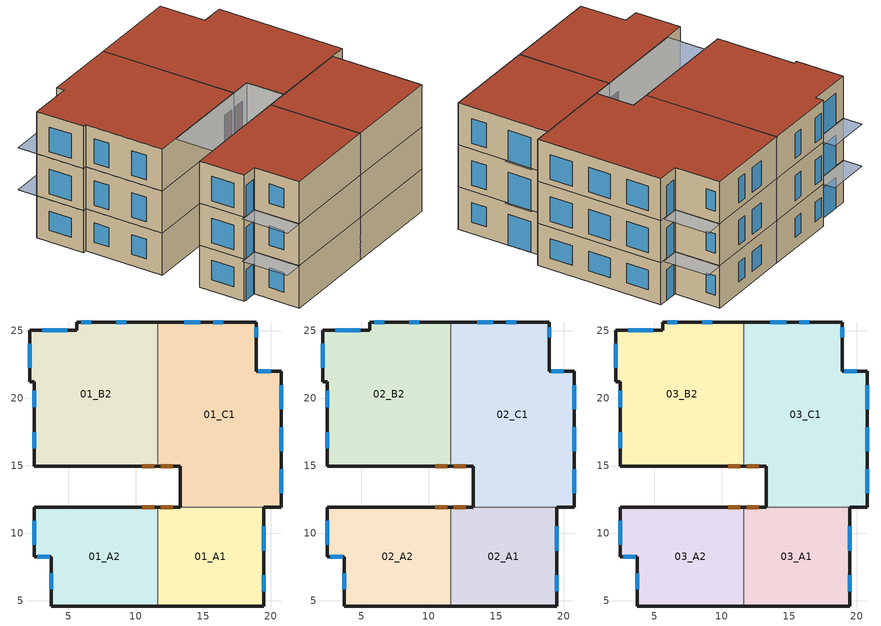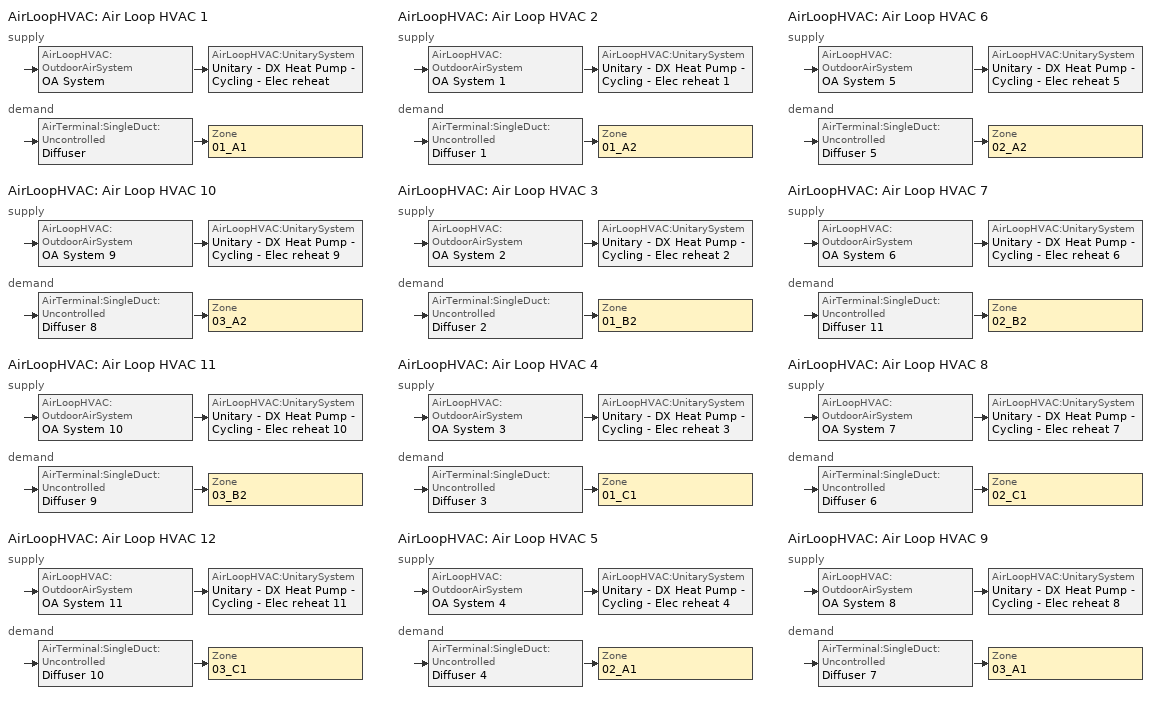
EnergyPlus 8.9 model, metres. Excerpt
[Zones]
01_A1
 floor ground (ExtSlabCarpet 4in ClimateZone 1-8): 19.48,11.91 19.48,4.6 11.61,4.6 11.61,11.91 z0
 wall outside (WW300B): 11.61,4.6 19.48,4.6 19.48,11.91 / 13.28,11.91 11.61,11.91 z0:3.35
 wall to 01_A2 (Interior Wall): 11.61,11.91 11.61,4.6 z0:3.35
 wall to 01_C1 (Interior Wall): 19.48,11.91 13.28,11.91 z0:3.35
 window (KaterraTypicalWindowResidential): 19.48,8.69 19.48,10.52 z0:2.44; 19.48,5.69 19.48,6.88 z0.89:2.44
 door (Exterior Door): 12.75,11.91 11.83,11.91 z0:2.13
01_A2
 floor ground (ExtSlabCarpet 4in ClimateZone 1-8): 11.61,11.91 11.61,4.6 3.73,4.6 3.73,8.26 2.46,8.26 2.46,11.91 z0
 wall outside (WW300B): 11.61,11.91 2.46,11.91 2.46,8.26 3.73,8.26 3.73,4.6 11.61,4.6 z0:3.35
 window (KaterraTypicalWindowResidential): 2.46,10.92 2.46,9.15 / 3.73,7.02 3.73,5.83 z0.89:2.44; 2.69,8.26 3.6,8.26 z0:2.44
 door (Exterior Door): 11.38,11.91 10.46,11.91 z0:2.13
01_B2
 floor ground (ExtSlabCarpet 4in ClimateZone 1-8): 11.61,25.63 11.61,14.96 2.46,14.96 2.46,21.21 2.16,21.21 2.16,25.02 5.64,25.02 5.64,25.63 z0
 wall outside (WW300B): 11.61,25.63 5.64,25.63 5.64,25.02 2.16,25.02 2.16,21.21 2.46,21.21 2.46,14.96 11.61,14.96 z0:3.35
 wall to 01_C1 (Interior Wall): 11.61,14.96 11.61,25.63 z0:3.35
 window (KaterraTypicalWindowResidential): 2.16,24 2.16,22.23 / 9.27,25.63 8.53,25.63 / 6.68,25.63 5.94,25.63 / 2.46,20.52 2.46,19.33 / 2.46,17.48 2.46,16.28 z0.89:2.44; 4.9,25.02 3.07,25.02 z0:2.44
 door (Exterior Door): 10.46,14.96 11.38,14.96 z0:2.13
01_C1
 floor ground (ExtSlabCarpet 4in ClimateZone 1-8): 18.92,25.63 18.92,21.97 20.75,21.97 20.75,11.91 13.28,11.91 13.28,14.96 11.61,14.96 11.61,25.63 z0
 wall outside (WW300B): 19.48,11.91 20.75,11.91 20.75,21.97 18.92,21.97 18.92,25.63 11.61,25.63 / 11.61,14.96 13.28,14.96 13.28,11.91 z0:3.35
 window (KaterraTypicalWindowResidential): 18.92,24.51 18.92,25.25 / 20.75,12.93 20.75,14.71 / 20.75,16.05 20.75,17.83 / 20.75,19.18 20.75,20.96 / 16.48,25.63 15.75,25.63 / 14.78,25.63 13.59,25.63 z0.89:2.44; 19.99,21.97 19.07,21.97 z0:2.44
 door (Exterior Door): 11.83,14.96 12.75,14.96 z0:2.13
02_A1
 floor to 01_A1 (Interior Floor): 19.48,11.91 19.48,4.6 11.61,4.6 11.61,11.91 z3.35
 wall outside (WW300B): 11.61,4.6 19.48,4.6 19.48,11.91 / 13.28,11.91 11.61,11.91 z3.35:6.71
 wall to 02_A2 (Interior Wall): 11.61,11.91 11.61,4.6 z3.35:6.71
 wall to 02_C1 (Interior Wall): 19.48,11.91 13.28,11.91 z3.35:6.71
 window (KaterraTypicalWindowResidential): 19.48,8.69 19.48,10.52 z3.35:5.79; 19.48,5.69 19.48,6.88 z3.84:5.79
 door (Exterior Door): 12.75,11.91 11.83,11.91 z3.35:5.49
02_A2
 floor to 01_A2 (Interior Floor): 11.61,11.91 11.61,4.6 3.73,4.6 3.73,8.26 2.46,8.26 2.46,11.91 z3.35
 wall outside (WW300B): 11.61,11.91 2.46,11.91 2.46,8.26 3.73,8.26 3.73,4.6 11.61,4.6 z3.35:6.71
 window (KaterraTypicalWindowResidential): 2.46,10.92 2.46,9.15 z3.84:5.79; 3.73,7.02 3.73,5.83 z4.24:5.79; 2.69,8.26 3.6,8.26 z3.35:5.79
 door (Exterior Door): 11.38,11.91 10.46,11.91 z3.35:5.49
02_B2
 floor to 01_B2 (Interior Floor): 11.61,25.63 11.61,14.96 2.46,14.96 2.46,21.21 2.16,21.21 2.16,25.02 5.64,25.02 5.64,25.63 z3.35
 wall outside (WW300B): 11.61,25.63 5.64,25.63 5.64,25.02 2.16,25.02 2.16,21.21 2.46,21.21 2.46,14.96 11.61,14.96 z3.35:6.71
 wall to 02_C1 (Interior Wall): 11.61,14.96 11.61,25.63 z3.35:6.71
 window (KaterraTypicalWindowResidential): 2.16,24 2.16,22.23 / 9.27,25.63 8.53,25.63 / 6.68,25.63 5.94,25.63 / 2.46,20.52 2.46,19.33 / 2.46,17.48 2.46,16.28 z3.84:5.79; 4.9,25.02 3.07,25.02 z3.35:5.79
 door (Exterior Door): 10.46,14.96 11.38,14.96 z3.35:5.49
02_C1
 floor to 01_C1 (Interior Floor): 18.92,25.63 18.92,21.97 20.75,21.97 20.75,11.91 13.28,11.91 13.28,14.96 11.61,14.96 11.61,25.63 z3.35
 wall outside (WW300B): 19.48,11.91 20.75,11.91 20.75,21.97 18.92,21.97 18.92,25.63 11.61,25.63 / 11.61,14.96 13.28,14.96 13.28,11.91 z3.35:6.71
 window (KaterraTypicalWindowResidential): 18.92,24.51 18.92,25.25 z4.24:5.79; 19.99,21.97 19.07,21.97 z3.35:5.79; 20.75,12.93 20.75,14.71 / 20.75,16.05 20.75,17.83 / 20.75,19.18 20.75,20.96 / 16.48,25.63 15.75,25.63 / 14.78,25.63 13.59,25.63 z3.84:5.79
 door (Exterior Door): 11.83,14.96 12.75,14.96 z3.35:5.49
03_A1
 floor to 02_A1 (Interior Floor): 19.48,11.91 19.48,4.6 11.61,4.6 11.61,11.91 z6.71
 wall outside (WW300B): 11.61,4.6 19.48,4.6 19.48,11.91 / 13.28,11.91 11.61,11.91 z6.71:10.06
 wall to 03_A2 (Interior Wall): 11.61,11.91 11.61,4.6 z6.71:10.06
 wall to 03_C1 (Interior Wall): 19.48,11.91 13.28,11.91 z6.71:10.06
 window (KaterraTypicalWindowResidential): 19.48,8.69 19.48,10.52 z6.71:9.14; 19.48,5.69 19.48,6.88 z7.19:9.14
 door (Exterior Door): 12.75,11.91 11.83,11.91 z6.71:8.84
 roof outside (R703 1): 19.48,4.6 19.48,11.91 11.61,11.91 11.61,4.6 z10.06
03_A2
 floor to 02_A2 (Interior Floor): 11.61,11.91 11.61,4.6 3.73,4.6 3.73,8.26 2.46,8.26 2.46,11.91 z6.71
 wall outside (WW300B): 11.61,11.91 2.46,11.91 2.46,8.26 3.73,8.26 3.73,4.6 11.61,4.6 z6.71:10.06
 window (KaterraTypicalWindowResidential): 2.46,10.92 2.46,9.15 z7.19:9.14; 3.73,7.02 3.73,5.83 z7.59:9.14; 2.69,8.26 3.6,8.26 z6.71:9.14
 door (Exterior Door): 11.38,11.91 10.46,11.91 z6.71:8.84
 roof outside (R703 1): 11.61,4.6 11.61,11.91 2.46,11.91 2.46,8.26 3.73,8.26 3.73,4.6 z10.06
03_B2
 floor to 02_B2 (Interior Floor): 11.61,25.63 11.61,14.96 2.46,14.96 2.46,21.21 2.16,21.21 2.16,25.02 5.64,25.02 5.64,25.63 z6.71
 wall outside (WW300B): 11.61,25.63 5.64,25.63 5.64,25.02 2.16,25.02 2.16,21.21 2.46,21.21 2.46,14.96 11.61,14.96 z6.71:10.06
 wall to 03_C1 (Interior Wall): 11.61,14.96 11.61,25.63 z6.71:10.06
 window (KaterraTypicalWindowResidential): 2.16,24 2.16,22.23 / 6.68,25.63 5.94,25.63 / 9.27,25.63 8.53,25.63 / 2.46,17.48 2.46,16.28 / 2.46,20.52 2.46,19.33 z7.19:9.14; 4.9,25.02 3.07,25.02 z6.71:9.14
 door (Exterior Door): 10.46,14.96 11.38,14.96 z6.71:8.84
 roof outside (R703 1): 11.61,14.96 11.61,25.63 5.64,25.63 5.64,25.02 2.16,25.02 2.16,21.21 2.46,21.21 2.46,14.96 z10.06
03_C1
 floor to 02_C1 (Interior Floor): 18.92,25.63 18.92,21.97 20.75,21.97 20.75,11.91 13.28,11.91 13.28,14.96 11.61,14.96 11.61,25.63 z6.71
 wall outside (WW300B): 19.48,11.91 20.75,11.91 20.75,21.97 18.92,21.97 18.92,25.63 11.61,25.63 / 11.61,14.96 13.28,14.96 13.28,11.91 z6.71:10.06
 window (KaterraTypicalWindowResidential): 18.92,24.51 18.92,25.25 z7.59:9.14; 19.99,21.97 19.07,21.97 z6.71:9.14; 20.75,12.93 20.75,14.71 / 20.75,16.05 20.75,17.83 / 20.75,19.18 20.75,20.96 / 16.48,25.63 15.75,25.63 / 14.78,25.63 13.59,25.63 z7.19:9.14
 door (Exterior Door): 11.83,14.96 12.75,14.96 z6.71:8.84
 roof outside (R703 1): 20.75,11.91 20.75,21.97 18.92,21.97 18.92,25.63 11.61,25.63 11.61,14.96 13.28,14.96 13.28,11.91 z10.06
shading: 19.63,8.54 19.63,10.67 19.48,10.67 19.48,8.54 z3.35; 3.73,4.6 3.73,8.26 2.21,8.26 2.21,4.6 z3.35; 5.64,25.02 5.64,26.54 2.16,26.54 2.16,25.02 z3.35; 20.44,21.97 20.44,25.63 18.92,25.63 18.92,21.97 z3.35; 19.63,8.54 19.63,10.67 19.48,10.67 19.48,8.54 z6.71; 3.73,4.6 3.73,8.26 2.21,8.26 2.21,4.6 z6.71; 5.64,25.02 5.64,26.54 2.16,26.54 2.16,25.02 z6.71; 20.44,21.97 20.44,25.63 18.92,25.63 18.92,21.97 z6.71; 13.28,11.91 13.28,14.96 4.14,14.96 4.14,11.91 z10.06
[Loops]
AirLoopHVAC 'Air Loop HVAC 1'
 supply: AirLoopHVAC:OutdoorAirSystem 'OA System' > AirLoopHVAC:UnitarySystem 'Unitary - DX Heat Pump - Cycling - Elec reheat'
 demand: AirTerminal:SingleDuct:Uncontrolled 'Diffuser' > Zone '01_A1'
AirLoopHVAC 'Air Loop HVAC 10'
 supply: AirLoopHVAC:OutdoorAirSystem 'OA System 9' > AirLoopHVAC:UnitarySystem 'Unitary - DX Heat Pump - Cycling - Elec reheat 9'
 demand: AirTerminal:SingleDuct:Uncontrolled 'Diffuser 8' > Zone '03_A2'
AirLoopHVAC 'Air Loop HVAC 11'
 supply: AirLoopHVAC:OutdoorAirSystem 'OA System 10' > AirLoopHVAC:UnitarySystem 'Unitary - DX Heat Pump - Cycling - Elec reheat 10'
 demand: AirTerminal:SingleDuct:Uncontrolled 'Diffuser 9' > Zone '03_B2'
AirLoopHVAC 'Air Loop HVAC 12'
 supply: AirLoopHVAC:OutdoorAirSystem 'OA System 11' > AirLoopHVAC:UnitarySystem 'Unitary - DX Heat Pump - Cycling - Elec reheat 11'
 demand: AirTerminal:SingleDuct:Uncontrolled 'Diffuser 10' > Zone '03_C1'
AirLoopHVAC 'Air Loop HVAC 2'
 supply: AirLoopHVAC:OutdoorAirSystem 'OA System 1' > AirLoopHVAC:UnitarySystem 'Unitary - DX Heat Pump - Cycling - Elec reheat 1'
 demand: AirTerminal:SingleDuct:Uncontrolled 'Diffuser 1' > Zone '01_A2'
AirLoopHVAC 'Air Loop HVAC 3'
 supply: AirLoopHVAC:OutdoorAirSystem 'OA System 2' > AirLoopHVAC:UnitarySystem 'Unitary - DX Heat Pump - Cycling - Elec reheat 2'
 demand: AirTerminal:SingleDuct:Uncontrolled 'Diffuser 2' > Zone '01_B2'
AirLoopHVAC 'Air Loop HVAC 4'
 supply: AirLoopHVAC:OutdoorAirSystem 'OA System 3' > AirLoopHVAC:UnitarySystem 'Unitary - DX Heat Pump - Cycling - Elec reheat 3'
 demand: AirTerminal:SingleDuct:Uncontrolled 'Diffuser 3' > Zone '01_C1'
AirLoopHVAC 'Air Loop HVAC 5'
 supply: AirLoopHVAC:OutdoorAirSystem 'OA System 4' > AirLoopHVAC:UnitarySystem 'Unitary - DX Heat Pump - Cycling - Elec reheat 4'
 demand: AirTerminal:SingleDuct:Uncontrolled 'Diffuser 4' > Zone '02_A1'
AirLoopHVAC 'Air Loop HVAC 6'
 supply: AirLoopHVAC:OutdoorAirSystem 'OA System 5' > AirLoopHVAC:UnitarySystem 'Unitary - DX Heat Pump - Cycling - Elec reheat 5'
 demand: AirTerminal:SingleDuct:Uncontrolled 'Diffuser 5' > Zone '02_A2'
AirLoopHVAC 'Air Loop HVAC 7'
 supply: AirLoopHVAC:OutdoorAirSystem 'OA System 6' > AirLoopHVAC:UnitarySystem 'Unitary - DX Heat Pump - Cycling - Elec reheat 6'
 demand: AirTerminal:SingleDuct:Uncontrolled 'Diffuser 11' > Zone '02_B2'
AirLoopHVAC 'Air Loop HVAC 8'
 supply: AirLoopHVAC:OutdoorAirSystem 'OA System 7' > AirLoopHVAC:UnitarySystem 'Unitary - DX Heat Pump - Cycling - Elec reheat 7'
 demand: AirTerminal:SingleDuct:Uncontrolled 'Diffuser 6' > Zone '02_C1'
AirLoopHVAC 'Air Loop HVAC 9'
 supply: AirLoopHVAC:OutdoorAirSystem 'OA System 8' > AirLoopHVAC:UnitarySystem 'Unitary - DX Heat Pump - Cycling - Elec reheat 8'
 demand: AirTerminal:SingleDuct:Uncontrolled 'Diffuser 7' > Zone '03_A1'
[Building]
Building 1
[Site:Location]
Adak NAS: Latitude {deg}=51.88; Longitude {deg}=-176.65; Time Zone {hr}=-10; Elevation {m}=5
[SizingPeriod:DesignDay] Day of Month=21; Dry-Bulb Temperature Range Modifier Type=DefaultMultipliers; Barometric Pressure {Pa}=101265; Rain Indicator=No; Snow Indicator=No; Daylight Saving Time Indicator=No
Name | Month | Day Type | Maximum Dry-Bulb Temperature {C} | Daily Dry-Bulb Temperature Range {deltaC} | Humidity Condition Type | Wetbulb or DewPoint at Maximum Dry-Bulb {C} | Wind Speed {m/s} | Wind Direction {deg} | Solar Model Indicator | ASHRAE Clear Sky Optical Depth for Beam Irradiance (taub) | ASHRAE Clear Sky Optical Depth for Diffuse Irradiance (taud) | Enthalpy at Maximum Dry-Bulb {J/kg} | Sky Clearness
Adak NAS Ann Clg .4% Condns DB=>MWB | 8 | SummerDesignDay | 15.4 | 4.9 | Wetbulb | 12.8 | 4.9 | 180 | ASHRAETau | 0.394 | 2.21
Adak NAS Ann Clg .4% Condns DP=>MDB | 8 | SummerDesignDay | 14.7 | 4.9 | Dewpoint | 12.1 | 4.9 | 180 | ASHRAETau | 0.394 | 2.21
Adak NAS Ann Clg .4% Condns Enth=>MDB | 8 | SummerDesignDay | 15 | 4.9 | Enthalpy |  | 4.9 | 180 | ASHRAETau | 0.394 | 2.21 | 37100
Adak NAS Ann Clg .4% Condns WB=>MDB | 8 | SummerDesignDay | 15 | 4.9 | Wetbulb | 13.2 | 4.9 | 180 | ASHRAETau | 0.394 | 2.21
Adak NAS Ann Htg 99.6% Condns DB | 1 | WinterDesignDay | -6.4 | 0 | Wetbulb | -6.4 | 2.1 | 200 | ASHRAEClearSky |  |  |  | 0
Adak NAS Ann Htg Wind 99.6% Condns WS=>MCDB | 1 | WinterDesignDay | 0.9 | 0 | Wetbulb | 0.9 | 19.2 | 200 | ASHRAEClearSky |  |  |  | 0
Adak NAS Ann Hum_n 99.6% Condns DP=>MCDB | 1 | WinterDesignDay | -4.6 | 0 | Dewpoint | -12.6 | 2.1 | 200 | ASHRAEClearSky |  |  |  | 0
[Material] Thermal Absorptance=0.9
Name | Roughness | Thickness {m} | Conductivity {W/m-K} | Density {kg/m3} | Specific Heat {J/kg-K} | Solar Absorptance | Visible Absorptance
F08 Metal surface | Smooth | 0.0008 | 45.28 | 7824 | 500 | 0.7 | 0.7
F16 Acoustic tile | MediumSmooth | 0.0191 | 0.06 | 368 | 590 | 0.3 | 0.3
G01a 19mm gypsum board | MediumSmooth | 0.019 | 0.16 | 800 | 1090 | 0.4 | 0.4
I01 25mm insulation board | MediumRough | 0.0254 | 0.03 | 43 | 1210 | 0.6 | 0.6
M11 100mm lightweight concrete | MediumRough | 0.1016 | 0.53 | 1280 | 840 | 0.5 | 0.5
MAT-CC05 4 HW CONCRETE | Rough | 0.1016 | 1.311 | 2240 | 836.8 | 0.85 | 0.85
[Material:AirGap]
Name | Thermal Resistance {m2-K/W}
2'' Air Gap | 0.316998
F04 Wall air space resistance | 0.15
F05 Ceiling air space resistance | 0.18
[Material:NoMass] Roughness=Smooth; Thermal Absorptance=0.9
Name | Thermal Resistance {m2-K/W} | Solar Absorptance | Visible Absorptance
Inside Air Film; K-R703 1-1/2''Sheathing Panel | 0.119755 | 0.7 | 0.7
K-R703 1-1/4''Gyp Coverboard | 0.0387442 | 0.7 | 0.7
K-R703 1-2 Layers GypsumBoard | 0.218377 | 0.7 | 0.7
K-R703 1-CP02 CARPET PAD | 0.1 | 0.8 | 0.8
K-R703 1-R49 Batt Insulation | 8.6294 | 0.7 | 0.7
K-R703 1-TPO Roof Membrane | 0.0581164 | 0.7 | 0.7
K-WW300B-Exterior Cladding | 0.47902 | 0.7 | 0.7
K-WW300B-GypsumBoard | 0.0986217 | 0.7 | 0.7
K-WW300B-Wood Sheathing; Vapor Barrier | 0.109188 | 0.7 | 0.7
K-WW300B-Wood StudR15.2 | 2.67687 | 0.7 | 0.7
Outside Air Film | 0.0299387 | 0.7 | 0.7
[WindowMaterial:Blind]
Window Material Blind 1: Slat Orientation=Horizontal; Slat Width {m}=0.025; Slat Separation {m}=0.01875; Slat Thickness {m}=0.001; Slat Angle {deg}=45; Slat Conductivity {W/m-K}=221; Slat Beam Solar Transmittance=0; Front Side Slat Beam Solar Reflectance=0.5; Back Side Slat Beam Solar Reflectance=0.5; Slat Diffuse Solar Transmittance=0; Front Side Slat Diffuse Solar Reflectance=0.5; Back Side Slat Diffuse Solar Reflectance=0.5; Slat Beam Visible Transmittance=0; Front Side Slat Beam Visible Reflectance=0.5; Back Side Slat Beam Visible Reflectance=0.5; Slat Diffuse Visible Transmittance=0; Front Side Slat Diffuse Visible Reflectance=0.5; Back Side Slat Diffuse Visible Reflectance=0.5; Slat Infrared Hemispherical Transmittance=0; Front Side Slat Infrared Hemispherical Emissivity=0.9; Back Side Slat Infrared Hemispherical Emissivity=0.9; Blind to Glass Distance {m}=0.05; Blind Top Opening Multiplier=0.5; Blind Bottom Opening Multiplier=0.5; Blind Left Side Opening Multiplier=0.5; Blind Right Side Opening Multiplier=0.5; Minimum Slat Angle {deg}=0; Maximum Slat Angle {deg}=180
[WindowMaterial:SimpleGlazingSystem]
U 0.24 SHGC 0.45: U-Factor {W/m2-K}=1.36278; Solar Heat Gain Coefficient=0.45; Visible Transmittance=0.5
[WindowProperty:ShadingControl]
Shading Control 1: Shading Type=InteriorBlind; Shading Control Type=OnIfHighSolarOnWindow; Setpoint {BasedOnField A4}=27; Shading Control Is Scheduled=No; Glare Control Is Active=No; Shading Device Material=Window Material Blind 1
[Construction]
Exterior Door: F08 Metal surface, I01 25mm insulation board
ExtSlabCarpet 4in ClimateZone 1-8: MAT-CC05 4 HW CONCRETE, K-R703 1-CP02 CARPET PAD
Interior Floor: F16 Acoustic tile, F05 Ceiling air space resistance, M11 100mm lightweight concrete
Interior Wall: G01a 19mm gypsum board, F04 Wall air space resistance, G01a 19mm gypsum board
KaterraTypicalWindowResidential: U 0.24 SHGC 0.45
R703 1: Outside Air Film, K-R703 1-TPO Roof Membrane, K-R703 1-1/4''Gyp Coverboard, K-R703 1-1/2''Sheathing Panel, 2'' Air Gap, K-R703 1-R49 Batt Insulation, K-R703 1-2 Layers GypsumBoard, Vapor Barrier, Inside Air Film
WW300B: Outside Air Film, K-WW300B-Exterior Cladding, K-WW300B-Wood Sheathing, Vapor Barrier, K-WW300B-Wood StudR15.2, K-WW300B-GypsumBoard, Inside Air Film
[Zone]
Name | Zone Inside Convection Algorithm | Multiplier
01_A1; 01_B2; 01_C1; 02_A1; 02_B2; 02_C1; 03_A2; 03_B2; 03_C1 | CeilingDiffuser
01_A2; 02_A2
03_A1 | CeilingDiffuser | 1
[ZoneControl:Thermostat] Control Object Type 1=ThermostatSetpoint:DualSetpoint
Name | Zone or ZoneList | Control Type Schedule | Control Name 1
01_A1 Thermostat | 01_A1 | 01_A1 Thermostat Schedule | Thermostat Setpoint Dual Setpoint 1
01_A2 Thermostat | 01_A2 | 01_A2 Thermostat Schedule | Thermostat Setpoint Dual Setpoint 7
01_B2 Thermostat | 01_B2 | 01_B2 Thermostat Schedule | Thermostat Setpoint Dual Setpoint 10
01_C1 Thermostat | 01_C1 | 01_C1 Thermostat Schedule | Thermostat Setpoint Dual Setpoint 2
02_A1 Thermostat | 02_A1 | 02_A1 Thermostat Schedule | Thermostat Setpoint Dual Setpoint 8
02_A2 Thermostat | 02_A2 | 02_A2 Thermostat Schedule | Thermostat Setpoint Dual Setpoint 11
02_B2 Thermostat | 02_B2 | 02_B2 Thermostat Schedule | Thermostat Setpoint Dual Setpoint 5
02_C1 Thermostat | 02_C1 | 02_C1 Thermostat Schedule | Thermostat Setpoint Dual Setpoint 12
03_A1 Thermostat | 03_A1 | 03_A1 Thermostat Schedule | Thermostat Setpoint Dual Setpoint 6
03_A2 Thermostat | 03_A2 | 03_A2 Thermostat Schedule | Thermostat Setpoint Dual Setpoint 4
03_B2 Thermostat | 03_B2 | 03_B2 Thermostat Schedule | Thermostat Setpoint Dual Setpoint 3
03_C1 Thermostat | 03_C1 | 03_C1 Thermostat Schedule | Thermostat Setpoint Dual Setpoint 9
[ThermostatSetpoint:DualSetpoint] Heating Setpoint Temperature Schedule=MidriseApartment Apartment HtgSetp; Cooling Setpoint Temperature Schedule=MidriseApartment Apartment ClgSetp
Thermostat Setpoint Dual Setpoint 1; Thermostat Setpoint Dual Setpoint 7; Thermostat Setpoint Dual Setpoint 10; Thermostat Setpoint Dual Setpoint 2; Thermostat Setpoint Dual Setpoint 8; Thermostat Setpoint Dual Setpoint 11; Thermostat Setpoint Dual Setpoint 5; Thermostat Setpoint Dual Setpoint 12; Thermostat Setpoint Dual Setpoint 6; Thermostat Setpoint Dual Setpoint 4; Thermostat Setpoint Dual Setpoint 3; Thermostat Setpoint Dual Setpoint 9
[AirTerminal:SingleDuct:Uncontrolled] Availability Schedule=Always On Discrete hvac_library; Maximum Air Flow Rate {m3/s}=AutoSize
Diffuser; Diffuser 1; Diffuser 2; Diffuser 3; Diffuser 4; Diffuser 5; Diffuser 11; Diffuser 6; Diffuser 7; Diffuser 8; Diffuser 9; Diffuser 10
[Zone equipment]
01_A1: Diffuser
01_A2: Diffuser 1
01_B2: Diffuser 2
01_C1: Diffuser 3
02_A1: Diffuser 4
02_A2: Diffuser 5
02_B2: Diffuser 11
02_C1: Diffuser 6
03_A1: Diffuser 7
03_A2: Diffuser 8
03_B2: Diffuser 9
03_C1: Diffuser 10
[Sizing:Zone] Zone Cooling Design Supply Air Temperature Input Method=SupplyAirTemperature; Zone Cooling Design Supply Air Temperature {C}=10; Zone Cooling Design Supply Air Temperature Difference {deltaC}=11.11; Zone Heating Design Supply Air Temperature Input Method=SupplyAirTemperature; Zone Heating Design Supply Air Temperature {C}=35; Zone Cooling Design Supply Air Humidity Ratio {kgWater/kgDryAir}=0.0085; Zone Heating Design Supply Air Humidity Ratio {kgWater/kgDryAir}=0.008; Design Specification Outdoor Air Object=HVAC_OA; Cooling Design Air Flow Method=DesignDay; Cooling Design Air Flow Rate {m3/s}=0; Cooling Minimum Air Flow per Zone Floor Area {m3/s-m2}=0; Cooling Minimum Air Flow {m3/s}=0.0235974; Cooling Minimum Air Flow Fraction=0; Heating Design Air Flow Method=DesignDay; Heating Design Air Flow Rate {m3/s}=0.3247; Heating Maximum Air Flow per Zone Floor Area {m3/s-m2}=0; Heating Maximum Air Flow {m3/s}=0.3247; Heating Maximum Air Flow Fraction=1
Name | Zone Heating Design Supply Air Temperature Difference {deltaC} | Design Specification Zone Air Distribution Object | Account for Dedicated Outdoor Air System | Dedicated Outdoor Air System Control Strategy | Dedicated Outdoor Air Low Setpoint Temperature for Design {C} | Dedicated Outdoor Air High Setpoint Temperature for Design {C}
01_A1 | 12.2222 | 01_A1 Design Spec Zone Air Dist | Yes | NeutralSupplyAir | Autosize | Autosize
01_A2 | 11.11 | 01_A2 Design Spec Zone Air Dist | No
01_B2 | 11.11 | 01_B2 Design Spec Zone Air Dist | No
01_C1 | 11.11 | 01_C1 Design Spec Zone Air Dist | No
02_A1 | 11.11 | 02_A1 Design Spec Zone Air Dist | No
02_A2 | 11.11 | 02_A2 Design Spec Zone Air Dist | No
02_B2 | 11.11 | 02_B2 Design Spec Zone Air Dist | No
02_C1 | 11.11 | 02_C1 Design Spec Zone Air Dist | No
03_A1 | 11.11 | 03_A1 Design Spec Zone Air Dist | No
03_A2 | 11.11 | 03_A2 Design Spec Zone Air Dist | No
03_B2 | 11.11 | 03_B2 Design Spec Zone Air Dist | No
03_C1 | 11.11 | 03_C1 Design Spec Zone Air Dist | No
[DesignSpecification:ZoneAirDistribution] Zone Air Distribution Effectiveness in Cooling Mode=1; Zone Air Distribution Effectiveness in Heating Mode=1
01_A1 Design Spec Zone Air Dist; 01_A2 Design Spec Zone Air Dist; 01_B2 Design Spec Zone Air Dist; 01_C1 Design Spec Zone Air Dist; 02_A1 Design Spec Zone Air Dist; 02_A2 Design Spec Zone Air Dist; 02_B2 Design Spec Zone Air Dist; 02_C1 Design Spec Zone Air Dist; 03_A1 Design Spec Zone Air Dist; 03_A2 Design Spec Zone Air Dist; 03_B2 Design Spec Zone Air Dist; 03_C1 Design Spec Zone Air Dist
[Controller:MechanicalVentilation] Availability Schedule=Always On Discrete hvac_library; Demand Controlled Ventilation=No; System Outdoor Air Method=ZoneSum; Design Specification Outdoor Air Object Name 1=HVAC_OA
Name | Zone Name 1 | Design Specification Zone Air Distribution Object Name 1
Controller Mechanical Ventilation 1 | 01_A1 | 01_A1 Design Spec Zone Air Dist
Controller Mechanical Ventilation 2 | 01_A2 | 01_A2 Design Spec Zone Air Dist
Controller Mechanical Ventilation 3 | 01_B2 | 01_B2 Design Spec Zone Air Dist
Controller Mechanical Ventilation 4 | 01_C1 | 01_C1 Design Spec Zone Air Dist
Controller Mechanical Ventilation 5 | 02_A1 | 02_A1 Design Spec Zone Air Dist
Controller Mechanical Ventilation 6 | 02_A2 | 02_A2 Design Spec Zone Air Dist
Controller Mechanical Ventilation 7 | 02_B2 | 02_B2 Design Spec Zone Air Dist
Controller Mechanical Ventilation 8 | 02_C1 | 02_C1 Design Spec Zone Air Dist
Controller Mechanical Ventilation 9 | 03_A1 | 03_A1 Design Spec Zone Air Dist
Controller Mechanical Ventilation 10 | 03_A2 | 03_A2 Design Spec Zone Air Dist
Controller Mechanical Ventilation 11 | 03_B2 | 03_B2 Design Spec Zone Air Dist
Controller Mechanical Ventilation 12 | 03_C1 | 03_C1 Design Spec Zone Air Dist
[DesignSpecification:OutdoorAir]
HVAC_OA: Outdoor Air Method=Sum; Outdoor Air Flow per Person {m3/s-person}=0; Outdoor Air Flow per Zone Floor Area {m3/s-m2}=0; Outdoor Air Flow per Zone {m3/s}=0.0235974; Outdoor Air Flow Air Changes per Hour {1/hr}=0; Outdoor Air Schedule=Always_On
[AirLoopHVAC] Design Supply Air Flow Rate {m3/s}=AutoSize
Air Loop HVAC 1; Air Loop HVAC 10; Air Loop HVAC 11; Air Loop HVAC 12; Air Loop HVAC 2; Air Loop HVAC 3; Air Loop HVAC 4; Air Loop HVAC 5; Air Loop HVAC 6; Air Loop HVAC 7; Air Loop HVAC 8; Air Loop HVAC 9
[Sizing:System] Type of Load to Size On=Sensible; Design Outdoor Air Flow Rate {m3/s}=Autosize; Central Heating Maximum System Air Flow Ratio=0.3; Preheat Design Temperature {C}=7; Preheat Design Humidity Ratio {kgWater/kgDryAir}=0.008; Precool Design Temperature {C}=12.8; Precool Design Humidity Ratio {kgWater/kgDryAir}=0.008; Central Cooling Design Supply Air Temperature {C}=12.8; Central Heating Design Supply Air Temperature {C}=16.7; Type of Zone Sum to Use=NonCoincident; 100% Outdoor Air in Cooling=Yes; 100% Outdoor Air in Heating=Yes; Central Cooling Design Supply Air Humidity Ratio {kgWater/kgDryAir}=0.0085; Central Heating Design Supply Air Humidity Ratio {kgWater/kgDryAir}=0.008; Cooling Supply Air Flow Rate Method=DesignDay; Cooling Supply Air Flow Rate {m3/s}=0; Cooling Supply Air Flow Rate Per Floor Area {m3/s-m2}=0.00996765; Cooling Fraction of Autosized Cooling Supply Air Flow Rate=1; Cooling Supply Air Flow Rate Per Unit Cooling Capacity {m3/s-W}=3.94755e-05; Heating Supply Air Flow Rate Method=DesignDay; Heating Supply Air Flow Rate {m3/s}=0; Heating Supply Air Flow Rate Per Floor Area {m3/s-m2}=0.00996765; Heating Fraction of Autosized Heating Supply Air Flow Rate=1; Heating Fraction of Autosized Cooling Supply Air Flow Rate=1; Heating Supply Air Flow Rate Per Unit Heating Capacity {m3/s-W}=3.15882e-05; System Outdoor Air Method=ZoneSum; Zone Maximum Outdoor Air Fraction=1; Cooling Design Capacity Method=CoolingDesignCapacity; Cooling Design Capacity {W}=Autosize; Cooling Design Capacity Per Floor Area {W/m2}=234.7; Fraction of Autosized Cooling Design Capacity=1; Heating Design Capacity Method=HeatingDesignCapacity; Heating Design Capacity {W}=Autosize; Heating Design Capacity Per Floor Area {W/m2}=157; Fraction of Autosized Heating Design Capacity=1; Central Cooling Capacity Control Method=OnOff
Air Loop HVAC 1; Air Loop HVAC 10; Air Loop HVAC 11; Air Loop HVAC 12; Air Loop HVAC 2; Air Loop HVAC 3; Air Loop HVAC 4; Air Loop HVAC 5; Air Loop HVAC 6; Air Loop HVAC 7; Air Loop HVAC 8; Air Loop HVAC 9
[AvailabilityManager:Scheduled] Schedule=Always On Discrete
Air Loop HVAC 1 Availability Manager; OA System Availability Manager; Air Loop HVAC 10 Availability Manager; OA System 9 Availability Manager; Air Loop HVAC 11 Availability Manager; OA System 10 Availability Manager; Air Loop HVAC 12 Availability Manager; OA System 11 Availability Manager; Air Loop HVAC 2 Availability Manager; OA System 1 Availability Manager; Air Loop HVAC 3 Availability Manager; OA System 2 Availability Manager; Air Loop HVAC 4 Availability Manager; OA System 3 Availability Manager; Air Loop HVAC 5 Availability Manager; OA System 4 Availability Manager; Air Loop HVAC 6 Availability Manager; OA System 5 Availability Manager; Air Loop HVAC 7 Availability Manager; OA System 6 Availability Manager; Air Loop HVAC 8 Availability Manager; OA System 7 Availability Manager; Air Loop HVAC 9 Availability Manager; OA System 8 Availability Manager
[Controller:OutdoorAir] Minimum Outdoor Air Flow Rate {m3/s}=Autosize; Maximum Outdoor Air Flow Rate {m3/s}=Autosize; Economizer Control Type=NoEconomizer; Economizer Control Action Type=ModulateFlow; Economizer Maximum Limit Dry-Bulb Temperature {C}=28; Economizer Maximum Limit Enthalpy {J/kg}=64000; Economizer Minimum Limit Dry-Bulb Temperature {C}=-100; Lockout Type=NoLockout; Minimum Limit Type=FixedMinimum; High Humidity Control=No; Control High Indoor Humidity Based on Outdoor Humidity Ratio=Yes; Heat Recovery Bypass Control Type=BypassWhenOAFlowGreaterThanMinimum
Name | Mechanical Ventilation Controller
Outdoor Air Controller | Controller Mechanical Ventilation 1
Outdoor Air Controller 9 | Controller Mechanical Ventilation 10
Outdoor Air Controller 10 | Controller Mechanical Ventilation 11
Outdoor Air Controller 11 | Controller Mechanical Ventilation 12
Outdoor Air Controller 1 | Controller Mechanical Ventilation 2
Outdoor Air Controller 2 | Controller Mechanical Ventilation 3
Outdoor Air Controller 3 | Controller Mechanical Ventilation 4
Outdoor Air Controller 4 | Controller Mechanical Ventilation 5
Outdoor Air Controller 5 | Controller Mechanical Ventilation 6
Outdoor Air Controller 6 | Controller Mechanical Ventilation 7
Outdoor Air Controller 7 | Controller Mechanical Ventilation 8
Outdoor Air Controller 8 | Controller Mechanical Ventilation 9
[AirLoopHVAC:UnitarySystem] Control Type=Load; Dehumidification Control Type=None; Fan Placement=BlowThrough; DX Heating Coil Sizing Ratio=1; Use DOAS DX Cooling Coil=No; Minimum Supply Air Temperature {C}=2; Latent Load Control=SensibleOnlyLoadControl; Cooling Supply Air Flow Rate Method=SupplyAirFlowRate; Cooling Supply Air Flow Rate {m3/s}=Autosize; Heating Supply Air Flow Rate Method=SupplyAirFlowRate; Heating Supply Air Flow Rate {m3/s}=Autosize; No Load Supply Air Flow Rate Method=SupplyAirFlowRate; No Load Supply Air Flow Rate {m3/s}=Autosize; Maximum Supply Air Temperature {C}=80; Maximum Outdoor Dry-Bulb Temperature for Supplemental Heater Operation {C}=21; Maximum Cycling Rate {cycles/hr}=2.5; Heat Pump Time Constant {s}=60; Fraction of On-Cycle Power Use=0.01; Heat Pump Fan Delay Time {s}=60; Ancillary On-Cycle Electric Power {W}=0; Ancillary Off-Cycle Electric Power {W}=0
Name | Controlling Zone or Thermostat Location | Availability Schedule | Supply Fan | Supply Air Fan Operating Mode Schedule | Heating Coil | Cooling Coil | Supplemental Heating Coil
Unitary - DX Heat Pump - Cycling - Elec reheat | 01_A1 | Always_On | Fan On Off 5 | Always_On | 1 Spd DX Htg Coil 3 | 1 Spd DX Clg Coil 4 | Elec Htg Coil 5
Unitary - DX Heat Pump - Cycling - Elec reheat 9 | 03_A2 | Always_On | Fan On Off 14 | Always_On | 1 Spd DX Htg Coil 12 | 1 Spd DX Clg Coil 13 | Elec Htg Coil 14
Unitary - DX Heat Pump - Cycling - Elec reheat 10 | 03_B2 | Always On Discrete | Fan On Off 15 | Always On Discrete | 1 Spd DX Htg Coil 13 | 1 Spd DX Clg Coil 14 | Elec Htg Coil 15
Unitary - DX Heat Pump - Cycling - Elec reheat 11 | 03_C1 | Always On Discrete | Fan On Off 16 | Always On Discrete | 1 Spd DX Htg Coil 14 | 1 Spd DX Clg Coil 15 | Elec Htg Coil 16
Unitary - DX Heat Pump - Cycling - Elec reheat 1 | 01_A2 | Always On Discrete | Fan On Off 6 | Always On Discrete | 1 Spd DX Htg Coil 4 | 1 Spd DX Clg Coil 5 | Elec Htg Coil 6
Unitary - DX Heat Pump - Cycling - Elec reheat 2 | 01_B2 | Always_On | Fan On Off 7 | Always_On | 1 Spd DX Htg Coil 5 | 1 Spd DX Clg Coil 6 | Elec Htg Coil 7
Unitary - DX Heat Pump - Cycling - Elec reheat 3 | 01_C1 | Always_On | Fan On Off 8 | Always_On | 1 Spd DX Htg Coil 6 | 1 Spd DX Clg Coil 7 | Elec Htg Coil 8
Unitary - DX Heat Pump - Cycling - Elec reheat 4 | 02_A1 | Always_On | Fan On Off 9 | Always_On | 1 Spd DX Htg Coil 7 | 1 Spd DX Clg Coil 8 | Elec Htg Coil 9
Unitary - DX Heat Pump - Cycling - Elec reheat 5 | 02_A2 | Always_On | Fan On Off 10 | Always_On | 1 Spd DX Htg Coil 8 | 1 Spd DX Clg Coil 9 | Elec Htg Coil 10
Unitary - DX Heat Pump - Cycling - Elec reheat 6 | 02_B2 | Always On Discrete | Fan On Off 11 | Always On Discrete | 1 Spd DX Htg Coil 9 | 1 Spd DX Clg Coil 10 | Elec Htg Coil 11
Unitary - DX Heat Pump - Cycling - Elec reheat 7 | 02_C1 | Always On Discrete | Fan On Off 12 | Always On Discrete | 1 Spd DX Htg Coil 10 | 1 Spd DX Clg Coil 11 | Elec Htg Coil 12
Unitary - DX Heat Pump - Cycling - Elec reheat 8 | 03_A1 | Always_On | Fan On Off 13 | Always_On | 1 Spd DX Htg Coil 11 | 1 Spd DX Clg Coil 12 | Elec Htg Coil 13
[Fan:OnOff] Availability Schedule=Always On Discrete hvac_library; Fan Total Efficiency=0.6; Pressure Rise {Pa}=300; Maximum Flow Rate {m3/s}=Autosize; Motor Efficiency=0.8; Motor In Airstream Fraction=1; Fan Power Ratio Function of Speed Ratio Curve=Fan On Off Power Curve 5; Fan Efficiency Ratio Function of Speed Ratio Curve=Fan On Off Efficiency Curve 1
Fan On Off 5; Fan On Off 14; Fan On Off 15; Fan On Off 16; Fan On Off 6; Fan On Off 7; Fan On Off 8; Fan On Off 9; Fan On Off 10; Fan On Off 11; Fan On Off 12; Fan On Off 13
[Coil:Heating:DX:SingleSpeed] Availability Schedule=Always On Discrete hvac_library; Gross Rated Heating Capacity {W}=Autosize; Gross Rated Heating COP {W/W}=2.93; Rated Air Flow Rate {m3/s}=Autosize; Rated Supply Fan Power Per Volume Flow Rate {W/(m3/s)}=773.3; Heating Capacity Function of Temperature Curve=Curve Cubic 5; Heating Capacity Function of Flow Fraction Curve=Curve Cubic 2; Energy Input Ratio Function of Temperature Curve=Curve Cubic 3; Energy Input Ratio Function of Flow Fraction Curve=Curve Quadratic 17; Part Load Fraction Correlation Curve=Curve Quadratic 13; Minimum Outdoor Dry-Bulb Temperature for Compressor Operation {C}=-8; Maximum Outdoor Dry-Bulb Temperature for Defrost Operation {C}=5; Crankcase Heater Capacity {W}=0; Maximum Outdoor Dry-Bulb Temperature for Crankcase Heater Operation {C}=10; Defrost Strategy=Resistive; Defrost Control=Timed; Defrost Time Period Fraction=0.166667; Resistive Defrost Heater Capacity {W}=2000
1 Spd DX Htg Coil 3; 1 Spd DX Htg Coil 12; 1 Spd DX Htg Coil 13; 1 Spd DX Htg Coil 14; 1 Spd DX Htg Coil 4; 1 Spd DX Htg Coil 5; 1 Spd DX Htg Coil 6; 1 Spd DX Htg Coil 7; 1 Spd DX Htg Coil 8; 1 Spd DX Htg Coil 9; 1 Spd DX Htg Coil 10; 1 Spd DX Htg Coil 11
[Coil:Cooling:DX:SingleSpeed] Availability Schedule=Always On Discrete hvac_library; Gross Rated Total Cooling Capacity {W}=Autosize; Gross Rated Sensible Heat Ratio=Autosize; Gross Rated Cooling COP {W/W}=3.517; Rated Air Flow Rate {m3/s}=Autosize; Rated Evaporator Fan Power Per Volume Flow Rate {W/(m3/s)}=773.3; Total Cooling Capacity Function of Temperature Curve=Curve Biquadratic 10; Total Cooling Capacity Function of Flow Fraction Curve=Curve Quadratic 15; Energy Input Ratio Function of Temperature Curve=Curve Biquadratic 2; Energy Input Ratio Function of Flow Fraction Curve=Curve Quadratic 4; Part Load Fraction Correlation Curve=Curve Quadratic 24; Condenser Type=AirCooled; Evaporative Condenser Effectiveness=0; Evaporative Condenser Air Flow Rate {m3/s}=Autosize; Evaporative Condenser Pump Rated Power Consumption {W}=Autosize; Crankcase Heater Capacity {W}=0; Maximum Outdoor Dry-Bulb Temperature for Crankcase Heater Operation {C}=0; Basin Heater Capacity {W/K}=0; Basin Heater Setpoint Temperature {C}=10
1 Spd DX Clg Coil 4; 1 Spd DX Clg Coil 13; 1 Spd DX Clg Coil 14; 1 Spd DX Clg Coil 15; 1 Spd DX Clg Coil 5; 1 Spd DX Clg Coil 6; 1 Spd DX Clg Coil 7; 1 Spd DX Clg Coil 8; 1 Spd DX Clg Coil 9; 1 Spd DX Clg Coil 10; 1 Spd DX Clg Coil 11; 1 Spd DX Clg Coil 12
[Coil:Heating:Electric] Availability Schedule=Always_Off; Efficiency=1; Nominal Capacity {W}=Autosize
Elec Htg Coil 5; Elec Htg Coil 14; Elec Htg Coil 15; Elec Htg Coil 16; Elec Htg Coil 6; Elec Htg Coil 7; Elec Htg Coil 8; Elec Htg Coil 9; Elec Htg Coil 10; Elec Htg Coil 11; Elec Htg Coil 12; Elec Htg Coil 13
[Schedule:Compact]
01_A1 Thermostat Schedule; 01_A2 Thermostat Schedule; 01_B2 Thermostat Schedule; 01_C1 Thermostat Schedule; 02_A1 Thermostat Schedule; 02_A2 Thermostat Schedule; 02_B2 Thermostat Schedule; 02_C1 Thermostat Schedule; 03_A1 Thermostat Schedule; 03_A2 Thermostat Schedule; 03_B2 Thermostat Schedule; 03_C1 Thermostat Schedule: Through: 12/31, For: AllDays, Until: 24:00, 4
[Schedule:Day:Interval]
MidriseApartment Apartment HtgSetp Default: No, 24:00, 21.1111
MidriseApartment Apartment HtgSetp Summer Design Day; MidriseApartment Apartment HtgSetp Winter Design Day: No, 24:00, 21.1
MidriseApartment Apartment ClgSetp Default: No, 24:00, 23.8889
MidriseApartment Apartment ClgSetp Summer Design Day; MidriseApartment Apartment ClgSetp Winter Design Day: No, 24:00, 23.9
Schedule Day 1: No, 24:00, 1
Schedule Day 2: No, 24:00, 0
[Schedule:Week:Daily]
Schedule:Week:Daily {7faf3b08-c1a9-41ab-ad82-a2ea18045a0a}: MidriseApartment Apartment HtgSetp Default, MidriseApartment Apartment HtgSetp Default, MidriseApartment Apartment HtgSetp Default, MidriseApartment Apartment HtgSetp Default, MidriseApartment Apartment HtgSetp Default, MidriseApartment Apartment HtgSetp Default, MidriseApartment Apartment HtgSetp Default, MidriseApartment Apartment HtgSetp Default, MidriseApartment Apartment HtgSetp Summer Design Day, MidriseApartment Apartment HtgSetp Winter Design Day, MidriseApartment Apartment HtgSetp Default, MidriseApartment Apartment HtgSetp Default
Schedule:Week:Daily {c8f3c331-a062-4c1e-a8e6-a0992345c660}: MidriseApartment Apartment ClgSetp Default, MidriseApartment Apartment ClgSetp Default, MidriseApartment Apartment ClgSetp Default, MidriseApartment Apartment ClgSetp Default, MidriseApartment Apartment ClgSetp Default, MidriseApartment Apartment ClgSetp Default, MidriseApartment Apartment ClgSetp Default, MidriseApartment Apartment ClgSetp Default, MidriseApartment Apartment ClgSetp Summer Design Day, MidriseApartment Apartment ClgSetp Winter Design Day, MidriseApartment Apartment ClgSetp Default, MidriseApartment Apartment ClgSetp Default
Schedule:Week:Daily {95ef762c-603f-4f93-aac4-9a1bc61a5882}: Schedule Day 2, Schedule Day 2, Schedule Day 2, Schedule Day 2, Schedule Day 2, Schedule Day 2, Schedule Day 2, Schedule Day 2, Schedule Day 2, Schedule Day 2, Schedule Day 2, Schedule Day 2
Schedule:Week:Daily {eccc8d00-0b03-49d6-834c-547561b42534}: Schedule Day 1, Schedule Day 1, Schedule Day 1, Schedule Day 1, Schedule Day 1, Schedule Day 1, Schedule Day 1, Schedule Day 1, Schedule Day 1, Schedule Day 1, Schedule Day 1, Schedule Day 1
[Schedule:Year]
MidriseApartment Apartment HtgSetp: Schedule:Week:Daily {7faf3b08-c1a9-41ab-ad82-a2ea18045a0a}, 1, 1, 12, 31
MidriseApartment Apartment ClgSetp: Schedule:Week:Daily {c8f3c331-a062-4c1e-a8e6-a0992345c660}, 1, 1, 12, 31
Always_Off: Schedule:Week:Daily {95ef762c-603f-4f93-aac4-9a1bc61a5882}, 1, 1, 12, 31
Always_On: Schedule:Week:Daily {eccc8d00-0b03-49d6-834c-547561b42534}, 1, 1, 12, 31
[Schedule:Constant] Hourly Value=1
Always On Discrete hvac_library; Always On Discrete
[Curve:Exponent]
Fan On Off Power Curve 5: Coefficient1 Constant=1; Coefficient2 Constant=0; Coefficient3 Constant=0; Minimum Value of x {BasedOnField A2}=0; Maximum Value of x {BasedOnField A2}=1
[Curve:Cubic]
Name | Coefficient1 Constant | Coefficient2 x | Coefficient3 x**2 | Coefficient4 x**3 | Minimum Value of x {BasedOnField A2} | Maximum Value of x {BasedOnField A2}
Fan On Off Efficiency Curve 1 | 1 | 0 | 0 | 0 | 0 | 1
Curve Cubic 5 | 0.758746 | 0.027626 | 0.000148716 | 3.4992e-06 | -20 | 20
Curve Cubic 2 | 0.84 | 0.16 | 0 | 0 | 0.5 | 1.5
Curve Cubic 3 | 1.19248 | -0.0300438 | 0.00103745 | -2.3328e-05 | -20 | 20
[Curve:Quadratic]
Name | Coefficient1 Constant | Coefficient2 x | Coefficient3 x**2 | Minimum Value of x {BasedOnField A2} | Maximum Value of x {BasedOnField A2}
Curve Quadratic 17 | 1.3824 | -0.4336 | 0.0512 | 0 | 1
Curve Quadratic 13; Curve Quadratic 24 | 0.75 | 0.25 | 0 | 0 | 1
Curve Quadratic 15 | 0.8 | 0.2 | 0 | 0.5 | 1.5
Curve Quadratic 4 | 1.156 | -0.1816 | 0.0256 | 0.5 | 1.5
[Curve:Biquadratic] Minimum Value of x {BasedOnField A2}=17; Maximum Value of x {BasedOnField A2}=22; Minimum Value of y {BasedOnField A3}=13; Maximum Value of y {BasedOnField A3}=46
Name | Coefficient1 Constant | Coefficient2 x | Coefficient3 x**2 | Coefficient4 y | Coefficient5 y**2 | Coefficient6 x*y
Curve Biquadratic 10 | 0.766956 | 0.0107756 | -4.14703e-05 | 0.00134961 | -0.000261144 | 0.000457488
Curve Biquadratic 2 | 0.297145 | 0.0430933 | -0.000748766 | 0.00597727 | 0.000482112 | -0.000956448
